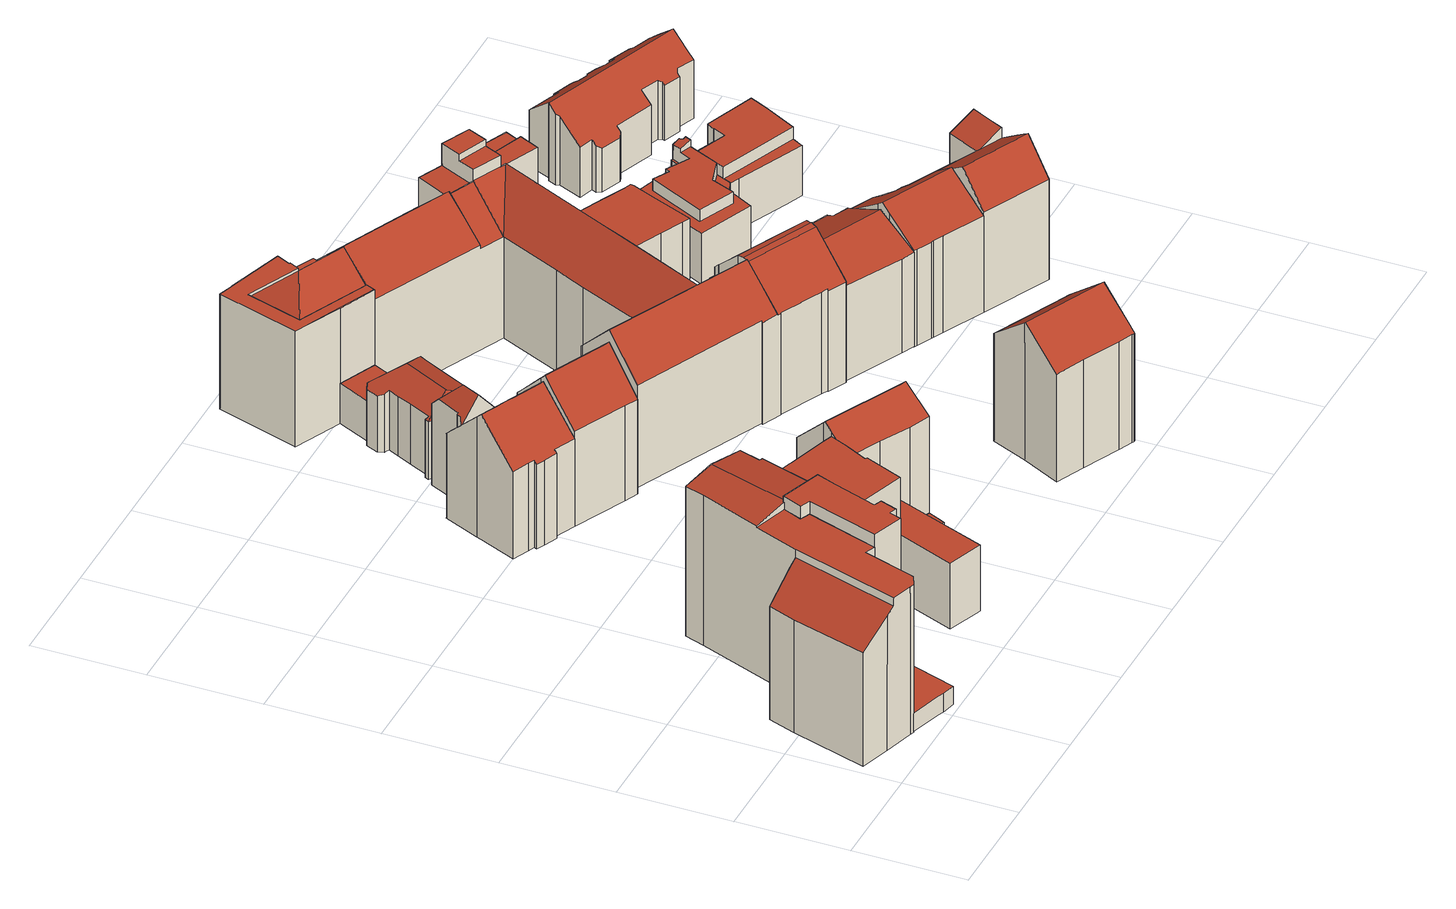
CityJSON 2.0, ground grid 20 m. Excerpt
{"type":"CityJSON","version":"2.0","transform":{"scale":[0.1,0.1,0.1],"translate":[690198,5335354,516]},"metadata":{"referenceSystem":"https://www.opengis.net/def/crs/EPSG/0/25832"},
"CityObjects":{
"building1":{"type":"Building","attributes":{"Gemeindeschluessel":"09162000","HoeheDach":"520.913","HoeheGrund":"517.440","Methode":"1000","NiedrigsteTraufeDesGebaeudes":"520.913","Geometrietyp2DReferenz":"3000","function":"31001_9998","roofType":"1000","measuredHeight":3.47,"storeysAboveGround":1},"geometry":[{"type":"MultiSurface","lod":"2","boundaries":[[[0,1,2,3,4,5]],[[6,7,8,9,10,11,2,1,0]],[[12,11,10,13]],[[14,15,16,5,4,3,12,13,17]],[[13,10,9,17]],[[17,9,8,14]],[[14,8,7,15]],[[16,15,7,6,0,5]],[[3,2,11,12]]],"semantics":{"surfaces":[{"type":"WallSurface"},{"type":"RoofSurface"},{"type":"GroundSurface"}],"values":[0,1,0,2,0,0,0,0,0]}}]},
"building2":{"type":"Building","attributes":{"Gemeindeschluessel":"09162000","HoeheDach":"546.740","HoeheGrund":"517.189","Methode":"2000","NiedrigsteTraufeDesGebaeudes":"538.696","Geometrietyp2DReferenz":"3000","function":"31001_9998","roofType":"1000","measuredHeight":29.55,"storeysAboveGround":6},"geometry":[{"type":"MultiSurface","lod":"2","boundaries":[[[18,19,20,21,22]],[[23,24,25,26]],[[18,22,27,28]],[[29,30,24,23]],[[31,32,33,34]],[[35,36,37,27,22,21,38]],[[39,40,41,33,32,42,43,44,45,46,47,48]],[[49,47,46,50]],[[28,27,37,51]],[[52,49,50,53,25,24,30]],[[54,55,31,34,56,57,58,59,60,29,23,26,61,62,63,19,18,28,51,64,65]],[[47,49,52,60,59,48]],[[55,54,66,67,43,42]],[[67,66,38,21,20,68,69]],[[39,58,57,40]],[[26,25,53,61]],[[62,61,53,50,46,45]],[[56,41,40,57]],[[34,33,41,56]],[[54,65,35,38,66]],[[51,37,36,64]],[[64,36,35,65]],[[63,62,45,44,69,68]],[[43,67,69,44]],[[55,42,32,31]],[[58,39,48,59]],[[63,68,20,19]],[[60,52,30,29]]],"semantics":{"surfaces":[{"type":"WallSurface"},{"type":"RoofSurface"},{"type":"GroundSurface"}],"values":[0,0,0,0,0,1,1,0,0,1,2,0,0,1,0,0,0,0,0,0,0,0,0,0,0,0,0,0]}}]},
"building3":{"type":"Building","attributes":{"Gemeindeschluessel":"09162000","HoeheDach":"547.824","HoeheGrund":"517.410","Methode":"1000","NiedrigsteTraufeDesGebaeudes":"547.824","Geometrietyp2DReferenz":"3000","function":"31001_9998","roofType":"1000","measuredHeight":30.41,"storeysAboveGround":8},"geometry":[{"type":"MultiSurface","lod":"2","boundaries":[[[70,71,72,73]],[[74,75,76,77]],[[13,78,79,70,73,80,81,74,77,82,17]],[[17,83,84,13]],[[78,85,86,79]],[[83,87,76,75,88,89,72,71,86,85,84]],[[81,88,75,74]],[[79,86,71,70]],[[73,72,89,80]],[[13,84,85,78]],[[80,89,88,81]],[[77,76,87,82]],[[82,87,83,17]]],"semantics":{"surfaces":[{"type":"WallSurface"},{"type":"GroundSurface"},{"type":"RoofSurface"}],"values":[0,0,1,0,0,2,0,0,0,0,0,0,0]}}]},
"building4":{"type":"Building","attributes":{"Gemeindeschluessel":"09162000","HoeheDach":"541.180","HoeheGrund":"517.220","Methode":"2000","NiedrigsteTraufeDesGebaeudes":"541.180","Geometrietyp2DReferenz":"3000","function":"31001_9998","roofType":"1000","measuredHeight":23.96,"storeysAboveGround":7},"geometry":[{"type":"MultiSurface","lod":"2","boundaries":[[[90,91,92,93]],[[94,95,96,97]],[[98,99,95,94]],[[100,101,102,103]],[[104,65,64,105,98,94,97,90,93,100,103]],[[65,106,107,64]],[[104,108,106,65]],[[93,92,101,100]],[[103,102,108,104]],[[102,101,92,91,96,95,99,109,107,106,108]],[[97,96,91,90]],[[105,109,99,98]],[[64,107,109,105]]],"semantics":{"surfaces":[{"type":"WallSurface"},{"type":"GroundSurface"},{"type":"RoofSurface"}],"values":[0,0,0,0,1,0,0,0,0,2,0,0,0]}}]},
"building5":{"type":"Building","attributes":{"Gemeindeschluessel":"09162000","HoeheDach":"530.311","HoeheGrund":"517.730","Methode":"1000","NiedrigsteTraufeDesGebaeudes":"530.311","Geometrietyp2DReferenz":"3000","function":"31001_9998","roofType":"1000","measuredHeight":12.58,"storeysAboveGround":4},"geometry":[{"type":"MultiSurface","lod":"2","boundaries":[[[110,111,112,113,114,115]],[[116,117,118,119]],[[120,121,122,123,116,119,124,125,114,113,112]],[[122,121,126,127,128,123]],[[127,126,129,111,110,115,130,131,118,117,128]],[[123,128,117,116]],[[131,130,115,114,125,124]],[[121,120,112,111,129,126]],[[119,118,131,124]]],"semantics":{"surfaces":[{"type":"WallSurface"},{"type":"GroundSurface"},{"type":"RoofSurface"}],"values":[0,0,1,0,2,0,0,0,0]}}]},
"building6":{"type":"Building","attributes":{"Gemeindeschluessel":"09162000","HoeheDach":"520.801","HoeheGrund":"517.540","Methode":"1000","NiedrigsteTraufeDesGebaeudes":"520.801","Geometrietyp2DReferenz":"3000","function":"31001_9998","roofType":"1000","measuredHeight":3.26},"geometry":[{"type":"MultiSurface","lod":"2","boundaries":[[[132,133,134,135]],[[136,137,133,132]],[[133,137,138,139,134]],[[135,140,141,136,132]],[[141,138,137,136]],[[135,134,139,140]],[[140,139,138,141]]],"semantics":{"surfaces":[{"type":"WallSurface"},{"type":"RoofSurface"},{"type":"GroundSurface"}],"values":[0,0,1,2,0,0,0]}}]},
"building7":{"type":"Building","attributes":{"Gemeindeschluessel":"09162000","HoeheDach":"540.010","HoeheGrund":"516.244","Methode":"2000","NiedrigsteTraufeDesGebaeudes":"531.712","Geometrietyp2DReferenz":"3000","function":"31001_1000","roofType":"3100","measuredHeight":23.77,"storeysAboveGround":4},"geometry":[{"type":"MultiSurface","lod":"2","boundaries":[[[142,143,144,145]],[[146,147,148,149,150,151,152]],[[153,154,155,156,157]],[[158,159,160,161]],[[155,162,163,164,156]],[[165,146,152,166,167,168]],[[169,170,171,172]],[[157,156,164,173,174,175,149,148]],[[176,177,178,179]],[[180,175,174,181]],[[182,183,171,170,184,154,153,157,147,146,165,168,185,186,187]],[[188,189,190,191]],[[161,160,177,176]],[[192,193,194,195]],[[164,163,162,190,189,173]],[[196,184,170,169]],[[177,160,159,194,193,144,143,182,187,178]],[[174,173,189,188,197,181]],[[172,171,183,198]],[[186,185,168,167,199,200]],[[143,142,201,198,183,182]],[[196,202,203,191,190,162,155,154,184]],[[150,149,175,180]],[[203,202,196,169,172,198,201,142,145,192,195,158,161,176,179,204,200,199,167,166,152,151,150,180,181,197,188,191]],[[195,194,159,158]],[[148,147,157]],[[145,144,193,192]],[[178,187,186,200,204,179]]],"semantics":{"surfaces":[{"type":"WallSurface"},{"type":"RoofSurface"},{"type":"GroundSurface"}],"values":[0,0,0,0,1,0,0,1,0,0,1,0,0,0,1,0,1,0,0,0,0,0,0,2,0,0,0,0]}}]},
"building8":{"type":"Building","attributes":{"Gemeindeschluessel":"09162000","HoeheDach":"543.160","HoeheGrund":"517.350","Methode":"2000","NiedrigsteTraufeDesGebaeudes":"536.707","Geometrietyp2DReferenz":"3000","function":"31001_9998","roofType":"3100","measuredHeight":25.81,"storeysAboveGround":6},"geometry":[{"type":"MultiSurface","lod":"2","boundaries":[[[205,206,207,208,209,210]],[[211,212,213,214]],[[215,216,212,211]],[[217,218,206,205,210,219,220,221,222,223,215,211,214]],[[224,225,226,223,222,221]],[[227,209,208,207,228,225,224,229]],[[219,227,229,220]],[[220,229,224,221]],[[210,209,227,219]],[[228,230,213,212,216,226,225]],[[223,226,216,215]],[[207,206,218,217,214,213,230,228]]],"semantics":{"surfaces":[{"type":"WallSurface"},{"type":"GroundSurface"},{"type":"RoofSurface"}],"values":[0,0,0,1,0,2,0,0,0,2,0,0]}}]},
"building9":{"type":"Building","attributes":{"Gemeindeschluessel":"09162000","HoeheDach":"541.440","HoeheGrund":"516.244","Methode":"2000","NiedrigsteTraufeDesGebaeudes":"534.291","Geometrietyp2DReferenz":"3000","function":"31001_9998","roofType":"3100","measuredHeight":25.2,"storeysAboveGround":5},"geometry":[{"type":"MultiSurface","lod":"2","boundaries":[[[231,232,233,142]],[[234,235,236,237,238,239]],[[237,236,235,231,142,240,241,198,172,242,243,244,245]],[[246,247,243,242,172,248]],[[245,249,238,237]],[[232,234,239,250,251,252,233]],[[198,253,248,172]],[[233,252,251,253,198,241,240,142]],[[244,254,249,245]],[[250,239,238,249,254,247,246,248,253,251]],[[235,234,232,231]],[[243,247,254,244]]],"semantics":{"surfaces":[{"type":"WallSurface"},{"type":"GroundSurface"},{"type":"RoofSurface"}],"values":[0,0,1,0,0,2,0,0,0,2,0,0]}}]},
"building10":{"type":"Building","attributes":{"Gemeindeschluessel":"09162000","HoeheDach":"530.580","HoeheGrund":"517.440","Methode":"2000","NiedrigsteTraufeDesGebaeudes":"528.071","Geometrietyp2DReferenz":"3000","function":"31001_1000","roofType":"3200","measuredHeight":13.14,"storeysAboveGround":3},"geometry":[{"type":"MultiSurface","lod":"2","boundaries":[[[255,256,257,258]],[[259,258,257,260,261,262]],[[263,264,256,255]],[[265,266,267,268,269,270,271,261,260,257,256,264,272,273,274]],[[275,271,270,276]],[[277,278,279,280]],[[281,282,283,284]],[[285,286,287,288,289,290,291,292,277,280,293,294,295,263,255,258,259,262,275,276,296,297,298,281,284]],[[279,274,273,294,293,280]],[[299,300,301,302,303,266,265]],[[290,304,305,291]],[[295,272,264,263]],[[286,285,284,283,303,302]],[[292,291,305,306,278,277]],[[287,301,300,288]],[[276,270,269,296]],[[262,261,271,275]],[[266,303,283,282,267]],[[294,273,272,295]],[[278,306,305,304,299,265,274,279]],[[304,290,289,288,300,299]],[[286,302,301,287]],[[268,267,282,281,298,297,296,269]]],"semantics":{"surfaces":[{"type":"WallSurface"},{"type":"RoofSurface"},{"type":"GroundSurface"}],"values":[0,0,0,1,0,0,0,2,0,1,0,0,0,0,0,0,0,1,0,1,0,0,0]}}]},
"building11":{"type":"Building","attributes":{"Gemeindeschluessel":"09162000","HoeheDach":"525.050","HoeheGrund":"517.390","Methode":"2000","NiedrigsteTraufeDesGebaeudes":"525.050","Geometrietyp2DReferenz":"3000","function":"31001_9998","roofType":"1000","measuredHeight":7.66,"storeysAboveGround":2},"geometry":[{"type":"MultiSurface","lod":"2","boundaries":[[[307,308,309,310]],[[310,309,311,296]],[[281,307,310,296]],[[308,312,311,309]],[[281,296,311,312]],[[281,312,308,307]]],"semantics":{"surfaces":[{"type":"RoofSurface"},{"type":"WallSurface"},{"type":"GroundSurface"}],"values":[0,1,1,1,2,1]}}]},
"building12":{"type":"Building","attributes":{"Gemeindeschluessel":"09162000","HoeheDach":"543.938","HoeheGrund":"517.380","Methode":"2000","NiedrigsteTraufeDesGebaeudes":"538.070","Geometrietyp2DReferenz":"3000","function":"31001_9998","roofType":"3200","measuredHeight":26.56,"storeysAboveGround":6},"geometry":[{"type":"MultiSurface","lod":"2","boundaries":[[[313,314,315,316]],[[317,311,318,319,320,321]],[[322,323,324,325]],[[326,327,323,322,328,329,330,331]],[[332,333,334,335]],[[336,337,338,339,312,340,341,342,343]],[[318,339,338,344,319]],[[316,315,345,346]],[[335,313,347,332]],[[348,316,346]],[[319,344,338,337,345,315,314,349,324,323,327,326,331,350,320]],[[346,345,337,336]],[[342,351,352,333,332,347,343]],[[336,343,348,346]],[[312,339,318,311]],[[348,343,347,313,316]],[[320,350,331,330,353,321]],[[351,342,341,340,312,311,317,321,353,330,329,328,322,325,354,352]],[[334,349,314,313,335]],[[349,334,333,352,354,325,324]]],"semantics":{"surfaces":[{"type":"WallSurface"},{"type":"RoofSurface"},{"type":"GroundSurface"}],"values":[0,0,0,0,1,0,1,0,0,1,1,0,0,1,0,1,0,2,0,0]}}]},
"building13":{"type":"Building","attributes":{"Gemeindeschluessel":"09162000","HoeheDach":"543.798","HoeheGrund":"517.343","Methode":"1000","NiedrigsteTraufeDesGebaeudes":"537.830","Geometrietyp2DReferenz":"3000","function":"31001_9998","roofType":"3100","measuredHeight":26.45,"storeysAboveGround":4},"geometry":[{"type":"MultiSurface","lod":"2","boundaries":[[[355,356,357,358]],[[359,360,361,357,356,362,363]],[[358,357,361,364]],[[365,360,359,366,367]],[[368,369,370,371,366,359,363,372]],[[373,362,356,355]],[[374,371,370,375]],[[376,372,363,362,373]],[[367,366,371,374]],[[376,373,355,358,364,365,367,374,375,377,378]],[[378,368,372,376]],[[364,361,360,365]],[[375,370,369,377]],[[377,369,368,378]]],"semantics":{"surfaces":[{"type":"WallSurface"},{"type":"RoofSurface"},{"type":"GroundSurface"}],"values":[0,1,0,0,1,0,0,0,0,2,0,0,0,0]}}]},
"building14":{"type":"Building","attributes":{"Gemeindeschluessel":"09162000","HoeheDach":"547.116","HoeheGrund":"517.360","Methode":"2000","NiedrigsteTraufeDesGebaeudes":"535.510","Geometrietyp2DReferenz":"3000","function":"31001_9998","roofType":"3100","measuredHeight":29.76,"storeysAboveGround":5},"geometry":[{"type":"MultiSurface","lod":"2","boundaries":[[[379,380,381,382,383,384]],[[342,385,386,352]],[[342,312,387,388,385]],[[379,384,389,390]],[[391,392,393,394]],[[352,386,395,396]],[[397,398,399,400]],[[401,402,403,404,405,406]],[[407,408,409]],[[410,411,412,413,414,415,416,408]],[[417,418,419]],[[420,421,422,423]],[[424,393,392,425,406,405]],[[426,427,428,429,430,431,432,433]],[[434,431,430,435,436]],[[383,382,437,407,409,416]],[[438,439,440,441]],[[442,413,412,443]],[[434,436,444,445]],[[433,446,447,426]],[[448,449,450,451,415,414]],[[452,425,392,391]],[[396,395,419,418,453,454,455,456,428,427]],[[445,423,422,457,458,410]],[[459,460,461,462,463]],[[409,408,416]],[[450,464,465,466,467,389,384,383,416,451]],[[382,381,468,469,437]],[[444,436,435,470,456,455,471,472,473]],[[459,474,446,433,432,434,445,410,460]],[[475,474,459,463]],[[476,388,387,477]],[[478,464,450,449]],[[479,480,441,440]],[[453,418,417,397,400]],[[453,400,399,423,481,482,483,484,454]],[[458,457,485,480,479]],[[380,394,393,424,486,468,381]],[[487,465,464,478]],[[401,406,425,452]],[[472,471,484,483]],[[485,457,422,421]],[[473,472,483,482]],[[405,404,486,424]],[[407,437,469,488]],[[479,440,439,411,410,458]],[[447,446,474,475]],[[448,414,413,442]],[[407,488,489,461,460,410,408]],[[444,473,482,481]],[[445,444,481,423]],[[426,447,475,463,462,402,401,452,391,394,380,379,390,490,491,487,478,449,448,442,443,438,441,480,485,421,420,312,342,352,396,427]],[[468,486,404,403,492,469]],[[390,389,467,490]],[[471,455,454,484]],[[470,435,430,429]],[[489,492,403,402,462,461]],[[397,417,476,477,493,398]],[[490,467,466,491]],[[423,399,398,493]],[[312,420,423,493,477,387]],[[429,428,456,470]],[[416,415,451]],[[438,443,412,411,439]],[[488,469,492,489]],[[476,417,419,395,386,385,388]],[[491,466,465,487]],[[432,431,434]]],"semantics":{"surfaces":[{"type":"WallSurface"},{"type":"RoofSurface"},{"type":"GroundSurface"}],"values":[0,0,0,0,0,0,0,0,0,1,0,0,1,0,1,1,0,0,0,0,0,0,0,1,0,0,1,1,0,1,0,1,0,0,1,0,0,0,0,0,0,0,1,0,0,1,0,0,1,0,1,2,1,0,1,0,0,0,0,1,0,1,0,0,0,1,0,0]}}]},
"building15":{"type":"Building","attributes":{"Gemeindeschluessel":"09162000","HoeheDach":"539.470","HoeheGrund":"517.630","Methode":"2000","NiedrigsteTraufeDesGebaeudes":"534.851","Geometrietyp2DReferenz":"3000","function":"31001_9998","roofType":"3100","measuredHeight":21.84,"storeysAboveGround":5},"geometry":[{"type":"MultiSurface","lod":"2","boundaries":[[[494,495,496,497]],[[498,499,500,501]],[[501,500,502,503]],[[504,505,506,507,508,494,497,509,510,511,512,513,514,498,501,503,515]],[[513,516,517,514]],[[518,519,520,512,511,510]],[[495,521,522,523,524,496]],[[505,504,515,525,526,527]],[[514,517,499,498]],[[508,507,522,521]],[[496,524,518,510,509,497]],[[508,521,495,494]],[[507,506,505,527,523,522]],[[512,520,516,513]],[[525,515,503,502]],[[523,527,526,525,502,500,499,517,516,520,519,518,524]]],"semantics":{"surfaces":[{"type":"WallSurface"},{"type":"GroundSurface"},{"type":"RoofSurface"}],"values":[0,0,0,1,0,0,2,0,0,0,0,0,0,0,0,2]}}]},
"building16":{"type":"Building","attributes":{"Gemeindeschluessel":"09162000","HoeheDach":"522.602","HoeheGrund":"517.680","Methode":"2000","NiedrigsteTraufeDesGebaeudes":"521.645","Geometrietyp2DReferenz":"3000","function":"31001_2000","roofType":"1000","measuredHeight":4.92},"geometry":[{"type":"MultiSurface","lod":"2","boundaries":[[[528,529,530,531]],[[531,532,533,534,535,536,537,528]],[[529,538,539,540,541,542,543,530]],[[535,540,539,536]],[[531,530,543,532]],[[537,538,529,528]],[[533,542,541,534]],[[532,543,542,533]],[[534,541,540,535]],[[536,539,538,537]]],"semantics":{"surfaces":[{"type":"WallSurface"},{"type":"GroundSurface"},{"type":"RoofSurface"}],"values":[0,1,2,0,0,0,0,0,0,0]}}]},
"building17":{"type":"Building","attributes":{"Gemeindeschluessel":"09162000","HoeheDach":"541.180","HoeheGrund":"517.520","Methode":"1000","NiedrigsteTraufeDesGebaeudes":"535.220","Geometrietyp2DReferenz":"3000","function":"31001_9998","roofType":"3100","measuredHeight":23.66,"storeysAboveGround":6},"geometry":[{"type":"MultiSurface","lod":"2","boundaries":[[[544,545,546,547,548,549,550,551,552]],[[553,554,555,556]],[[557,548,547,558]],[[559,560,554,553]],[[561,562,563,564]],[[565,545,544,566]],[[566,544,552,567]],[[567,552,551,568]],[[569,570,571,572]],[[572,571,573,574]],[[568,559,553,556,561,564,575,569,572,574,576,557,558,577,565,566,567]],[[564,563,578,575]],[[574,573,579,576]],[[568,551,550,560,559]],[[577,546,545,565]],[[549,579,573,571,570,578,563,562,555,554,560,550]],[[576,579,549,548,557]],[[558,547,546,577]],[[556,555,562,561]],[[575,578,570,569]]],"semantics":{"surfaces":[{"type":"RoofSurface"},{"type":"WallSurface"},{"type":"GroundSurface"}],"values":[0,1,1,1,1,1,1,1,1,1,2,1,1,1,1,0,1,1,1,1]}}]},
"building18":{"type":"Building","attributes":{"Gemeindeschluessel":"09162000","HoeheDach":"528.694","HoeheGrund":"517.080","Methode":"1000","NiedrigsteTraufeDesGebaeudes":"528.694","Geometrietyp2DReferenz":"3000","function":"31001_9998","roofType":"1000","measuredHeight":11.61,"storeysAboveGround":3},"geometry":[{"type":"MultiSurface","lod":"2","boundaries":[[[580,581,582,583]],[[584,585,586,587]],[[585,588,589,590,591,592,593,582,581,594,586]],[[595,588,585,584]],[[587,586,594,596]],[[597,593,592,598]],[[599,600,590,589,588,595]],[[596,594,581,580]],[[600,601,598,592,591,590]],[[583,582,593,597]],[[598,601,600,599,595,584,587,596,580,583,597]]],"semantics":{"surfaces":[{"type":"WallSurface"},{"type":"RoofSurface"},{"type":"GroundSurface"}],"values":[0,0,1,0,0,0,0,0,0,0,2]}}]},
"building19":{"type":"Building","attributes":{"Gemeindeschluessel":"09162000","HoeheDach":"542.720","HoeheGrund":"517.520","Methode":"2000","NiedrigsteTraufeDesGebaeudes":"536.592","Geometrietyp2DReferenz":"3000","function":"31001_9998","roofType":"3100","measuredHeight":25.2,"storeysAboveGround":7},"geometry":[{"type":"MultiSurface","lod":"2","boundaries":[[[602,603,604]],[[605,606,607,608,609,610]],[[611,612,604]],[[613,614,579,576,615,557]],[[606,605,613,557]],[[610,609,616,617,602,604,612,579,614]],[[618,619,620,621]],[[622,623,624,625,608,607,606,557,615,576,626,618,621]],[[604,603,627,620,619,611]],[[605,610,614,613]],[[625,616,609,608]],[[576,579,612,626]],[[624,623,622,621,620,627,603,602,617]],[[612,611,619,618,626]],[[624,617,616,625]]],"semantics":{"surfaces":[{"type":"WallSurface"},{"type":"RoofSurface"},{"type":"GroundSurface"}],"values":[0,0,0,0,0,1,0,2,1,1,0,0,0,0,0]}}]},
"building20":{"type":"Building","attributes":{"Gemeindeschluessel":"09162000","HoeheDach":"530.849","HoeheGrund":"517.560","Methode":"2000","NiedrigsteTraufeDesGebaeudes":"527.260","Geometrietyp2DReferenz":"3000","function":"31001_9998","roofType":"1000","measuredHeight":13.29,"storeysAboveGround":4},"geometry":[{"type":"MultiSurface","lod":"2","boundaries":[[[628,629,630,631]],[[632,633,634,635]],[[636,637,638,639,640,641]],[[642,643,644,645]],[[646,647,648,649]],[[650,651,652,653]],[[654,655,633,632]],[[645,644,656,657]],[[657,656,655,654]],[[635,634,651,650]],[[658,659,660,661]],[[662,663,664,665]],[[666,667,668,647,646,643,642,669]],[[660,670,669,642,645,657,654,632,635,650,653,639,638,664,663,631,630,661]],[[636,641,671,672]],[[665,664,638,637]],[[672,671,668,667]],[[666,673,659,658,629,628,662,665,637,636,672,667]],[[658,661,630,629]],[[662,628,631,663]],[[647,668,671,641,640,648]],[[666,669,670,673]],[[656,644,643,646,649,652,651,634,633,655]],[[639,653,652,649,648,640]],[[659,673,670,660]]],"semantics":{"surfaces":[{"type":"WallSurface"},{"type":"RoofSurface"},{"type":"GroundSurface"}],"values":[0,0,0,0,0,0,0,0,0,0,0,0,0,1,0,0,0,2,0,0,1,0,1,0,0]}}]},
"building21":{"type":"Building","attributes":{"Gemeindeschluessel":"09162000","HoeheDach":"519.597","HoeheGrund":"517.460","Methode":"1000","NiedrigsteTraufeDesGebaeudes":"519.597","Geometrietyp2DReferenz":"3000","function":"31001_2000","roofType":"1000","measuredHeight":2.14},"geometry":[{"type":"MultiSurface","lod":"2","boundaries":[[[621,674,675,618]],[[676,677,678,679]],[[675,680,681,682,683,618]],[[679,678,684,685]],[[685,684,686,687]],[[682,681,677,676]],[[688,621,618,683,682,676,679,685,687,689]],[[677,681,680,675,674,690,691,686,684,678]],[[621,688,689,691,690,674]],[[687,686,691,689]]],"semantics":{"surfaces":[{"type":"WallSurface"},{"type":"GroundSurface"},{"type":"RoofSurface"}],"values":[0,0,0,0,0,0,1,2,0,0]}}]},
"building22":{"type":"Building","attributes":{"Gemeindeschluessel":"09162000","HoeheDach":"529.430","HoeheGrund":"517.510","Methode":"2000","NiedrigsteTraufeDesGebaeudes":"526.871","Geometrietyp2DReferenz":"3000","function":"31001_9998","roofType":"1000","measuredHeight":11.92,"storeysAboveGround":4},"geometry":[{"type":"MultiSurface","lod":"2","boundaries":[[[692,693,694,695,696]],[[697,698,699,700,701,702]],[[703,704,705,706,707,708,697,702,709]],[[710,711,693,692]],[[712,709,702,701,700,713,714,693,711,715,716]],[[717,713,700,699]],[[718,715,711,710]],[[719,720,721,722]],[[721,723,716,715,718,724,725,726,727,722]],[[720,728,705,704,703,729,723,721]],[[730,706,705,728,720,719]],[[693,714,713,717,731,694]],[[710,692,696,724,718]],[[725,724,696,695]],[[698,697,708,707,706,730,719,722,727,726,725,695,694,731,717,699]],[[729,703,709,712,716,723]]],"semantics":{"surfaces":[{"type":"WallSurface"},{"type":"RoofSurface"},{"type":"GroundSurface"}],"values":[0,0,0,0,1,0,0,0,0,1,0,0,1,0,2,0]}}]},
"building23":{"type":"Building","attributes":{"Gemeindeschluessel":"09162000","HoeheDach":"532.169","HoeheGrund":"517.340","Methode":"1000","NiedrigsteTraufeDesGebaeudes":"525.601","Geometrietyp2DReferenz":"3000","function":"31001_9998","roofType":"3100","measuredHeight":14.83,"storeysAboveGround":3},"geometry":[{"type":"MultiSurface","lod":"2","boundaries":[[[732,733,734,735]],[[735,734,736,737]],[[737,736,738,739]],[[740,741,742,743]],[[744,745,738,736,734,733,746,747,748,749,750,751,752,753,754,755,756,757,758,759,760,761,762,763]],[[764,753,752,765]],[[757,766,767,768,769,758]],[[770,744,763,771]],[[768,767,766,772,773,774,764,765,775,776,777,778,779,780,732,735,737,739,781,770,771,782,783,784,785,786,787,740,743,788,789,790,791,792,793,794,795,796,797,798,799,800,801,802]],[[801,803,804,802]],[[786,805,806,787]],[[738,745,744,770,781,739]],[[779,747,746,780]],[[791,807,808,792]],[[776,750,749,777]],[[761,760,809,785,784,783]],[[795,810,811,796]],[[790,812,807,791]],[[788,813,814,789]],[[797,815,816,798]],[[771,763,762,782]],[[743,742,813,788]],[[733,732,780,746]],[[778,748,747,779]],[[765,752,751,775]],[[774,754,753,764]],[[759,758,769,804,803,817,818,816,815,811,810,819,820,808,807,812,814,813,742,741,806,805,809,760]],[[799,818,817,800]],[[766,757,756,772]],[[794,819,810,795]],[[782,762,761,783]],[[789,814,812,790]],[[796,811,815,797]],[[793,820,819,794]],[[798,816,818,799]],[[775,751,750,776]],[[777,749,748,778]],[[800,817,803,801]],[[773,772,756,755,754,774]],[[787,806,741,740]],[[785,809,805,786]],[[802,804,769,768]],[[792,808,820,793]]],"semantics":{"surfaces":[{"type":"WallSurface"},{"type":"RoofSurface"},{"type":"GroundSurface"}],"values":[0,0,0,0,1,0,0,0,2,0,0,0,0,0,0,0,0,0,0,0,0,0,0,0,0,0,1,0,0,0,0,0,0,0,0,0,0,0,0,0,0,0,0]}}]}
},
"vertices":[
[121,32,49],[125,34,49],[142,42,49],[142,42,14],[125,34,14],[121,32,14],[178,15,49],[189,11,49],[213,5,49],[247,109,49],[191,129,49],[173,136,49],[173,136,14],[191,129,14],[213,5,14],[189,11,14],[178,15,14],[247,109,14],
[345,425,12],[220,464,12],[220,464,298],[280,446,307],[345,425,297],[47,205,12],[47,205,227],[64,253,228],[64,253,12],[333,387,297],[333,387,12],[6,68,12],[6,68,228],[233,258,12],[233,258,294],[191,129,294],[191,129,12],[305,276,296],[339,385,296],[335,386,297],[235,301,307],[121,32,294],[142,42,294],[172,136,294],[215,266,294],[229,300,294],[167,320,294],[137,240,294],[136,240,294],[76,47,294],[114,35,294],[76,47,279],[136,240,279],[335,386,12],[60,51,268],[122,243,269],[231,302,12],[215,266,12],[172,136,12],[142,42,12],[121,32,12],[114,35,12],[60,51,12],[122,243,12],[137,240,12],[208,428,12],[339,385,12],[305,276,12],[231,302,307],[229,300,307],[208,428,298],[167,320,297],
[230,302,14],[230,302,318],[305,276,318],[305,276,14],[279,156,14],[279,156,318],[268,126,318],[268,126,14],[233,258,14],[215,266,14],[292,240,14],[265,162,14],[255,131,14],[247,109,318],[191,129,318],[233,258,318],[215,266,318],[255,131,318],[265,162,318],[292,240,318],
[479,299,12],[479,299,252],[461,263,252],[461,263,12],[478,341,12],[478,341,252],[495,335,252],[495,335,12],[402,365,12],[402,365,252],[464,260,12],[464,260,252],[436,192,252],[436,192,12],[292,240,12],[343,383,12],[305,276,252],[339,385,252],[292,240,252],[343,383,252],
[483,297,143],[538,271,143],[538,271,17],[483,297,17],[479,299,17],[479,299,143],[436,192,17],[436,192,143],[464,260,143],[464,260,17],[499,170,17],[459,66,17],[456,67,17],[395,89,17],[461,263,17],[478,299,17],[459,66,143],[456,67,143],[395,89,143],[499,170,143],[478,299,143],[461,263,143],
[617,196,15],[617,196,48],[578,213,48],[578,213,15],[620,202,15],[620,202,48],[631,227,48],[593,243,48],[593,243,15],[631,227,15],
[437,747,2],[437,747,169],[398,764,169],[398,764,2],[407,926,164],[407,927,164],[407,927,161],[419,933,171],[419,933,2],[407,927,2],[407,926,2],[441,912,164],[471,899,164],[471,899,166],[441,912,204],[410,926,164],[357,777,2],[357,777,164],[359,782,169],[359,782,2],[504,967,165],[481,956,184],[456,945,205],[388,936,164],[388,936,2],[379,940,2],[379,940,163],[471,881,2],[471,881,180],[494,870,180],[494,870,2],[445,982,175],[424,940,173],[423,941,171],[347,787,2],[347,787,169],[317,800,169],[317,800,2],[423,941,2],[424,940,2],[468,814,240],[470,819,234],[468,894,169],[378,940,164],[350,876,231],[347,867,240],[452,997,2],[452,997,157],[507,973,157],[507,973,2],[396,760,2],[396,760,164],[372,770,164],[372,770,2],[468,894,2],[445,982,2],[470,819,2],[378,940,2],[350,876,2],[468,814,2],[471,899,2],[504,967,2],[347,867,2],
[629,227,14],[631,227,14],[631,227,233],[629,227,233],[593,243,232],[593,243,14],[645,353,14],[645,353,207],[679,337,207],[679,337,14],[530,409,14],[530,409,207],[658,289,14],[652,276,14],[538,271,14],[479,299,14],[495,335,14],[502,348,14],[504,352,14],[495,335,261],[502,348,272],[504,352,268],[538,271,232],[652,276,272],[479,299,232],[658,289,257],
[532,703,2],[532,703,183],[437,747,183],[557,692,183],[557,692,2],[589,754,2],[619,813,2],[619,813,186],[589,754,254],[460,797,2],[466,810,2],[497,869,2],[572,835,2],[573,838,2],[621,816,2],[497,869,186],[572,835,187],[494,870,186],[621,816,183],[467,810,254],[466,810,254],[460,797,239],[470,819,244],[573,838,183],
[488,1071,14],[488,1071,127],[497,1089,127],[497,1089,14],[490,1092,14],[490,1092,125],[488,1093,124],[488,1093,14],[475,1044,14],[475,1044,128],[509,997,146],[551,1082,146],[509,1128,125],[508,1129,125],[506,1130,124],[494,1126,121],[484,1104,121],[456,1004,128],[450,1007,125],[447,1001,125],[484,1104,14],[494,1126,14],[452,997,14],[452,997,124],[447,1000,124],[447,1000,14],[572,1098,14],[572,1098,125],[600,1084,125],[600,1084,14],[598,1079,14],[593,1070,14],[573,1030,14],[560,1002,14],[541,962,14],[538,958,14],[507,973,14],[478,986,14],[447,1001,14],[450,1007,14],[456,1004,14],[506,1130,14],[508,1129,14],[509,1128,14],[541,962,130],[560,1002,130],[573,1030,130],[593,1070,130],[598,1079,130],[538,958,126],[507,973,126],[478,986,125],
[572,1098,90],[600,1158,90],[532,1188,90],[506,1130,90],[532,1188,14],[600,1158,14],
[606,1291,229],[606,1291,234],[509,1334,234],[509,1334,229],[472,1215,14],[532,1188,234],[472,1215,234],[446,1227,234],[446,1227,14],[624,1334,14],[624,1334,234],[612,1309,234],[612,1309,14],[519,1367,234],[520,1367,234],[520,1367,14],[519,1367,14],[493,1376,14],[493,1376,234],[650,1271,221],[657,1288,221],[614,1308,221],[606,1291,221],[607,1175,229],[607,1175,234],[600,1159,234],[600,1158,234],[600,1159,14],[607,1175,14],[629,1223,14],[629,1223,279],[472,1216,234],[478,1233,234],[478,1233,229],[650,1271,229],[541,1262,279],[614,1308,234],[447,1228,234],[650,1271,14],[657,1288,14],[447,1228,14],[614,1308,14],
[896,232,13],[896,232,219],[1014,178,218],[1014,178,13],[1015,96,278],[1045,162,219],[1040,165,219],[868,167,275],[866,165,278],[1040,165,13],[1045,162,13],[984,30,219],[984,30,13],[885,75,219],[953,43,219],[979,32,219],[981,31,219],[834,98,218],[868,167,13],[981,31,13],[979,32,13],[834,98,13],[953,43,13],[885,75,13],
[950,508,14],[984,583,14],[984,583,276],[983,580,277],[978,570,275],[950,508,208],[629,1223,280],[657,1288,214],[600,1158,215],[628,1223,280],[949,507,206],[949,507,14],[1007,657,14],[1007,657,195],[1016,653,195],[1016,653,14],[839,1207,214],[839,1207,14],[831,1130,269],[831,1130,277],[876,1110,277],[876,1110,269],[889,713,14],[879,693,14],[879,693,232],[883,702,223],[883,702,195],[889,713,195],[851,634,276],[850,632,278],[850,632,276],[755,676,278],[589,754,278],[557,692,209],[794,583,210],[793,581,208],[821,568,209],[849,630,275],[836,1143,269],[861,1197,269],[861,1197,214],[847,1046,14],[797,935,14],[797,935,207],[847,1046,207],[1011,642,195],[973,674,195],[994,1041,14],[1030,1121,14],[1030,1121,268],[1016,1090,268],[1016,1090,277],[1000,1054,277],[1000,1054,207],[994,1041,207],[939,1081,277],[943,1118,277],[928,1086,277],[854,640,277],[619,813,14],[619,813,212],[621,816,209],[621,816,14],[794,583,14],[557,692,14],[928,1086,278],[938,1082,278],[941,922,207],[941,922,14],[793,581,14],[827,565,14],[827,565,207],[821,568,207],[973,674,14],[906,1177,269],[906,1177,311],[958,1153,311],[958,1153,268],[771,877,207],[723,770,207],[896,821,207],[846,713,207],[845,709,211],[845,709,14],[896,821,14],[828,566,208],[905,530,208],[917,524,208],[916,523,206],[988,591,275],[858,651,275],[943,1118,268],[943,1118,311],[943,1118,299],[928,1086,299],[922,879,207],[922,879,14],[831,1132,280],[802,1066,214],[828,566,14],[722,767,211],[722,767,14],[876,1110,278],[876,1110,299],[889,1140,299],[889,1140,311],[771,877,14],[1011,642,223],[905,530,14],[858,651,258],[878,693,211],[916,523,14],[917,524,14],[878,693,232],[802,1066,207],
[1054,458,16],[1054,458,195],[950,508,197],[950,508,16],[1075,638,16],[1075,638,189],[1126,616,189],[1126,616,16],[1120,603,195],[1120,603,16],[1142,579,16],[1115,525,16],[1113,519,16],[1103,499,16],[1079,447,16],[982,578,16],[984,583,16],[1014,650,16],[1016,653,16],[1060,633,16],[1064,642,16],[1147,590,16],[1060,633,194],[1064,642,189],[984,583,232],[1014,650,195],[1016,653,194],[1079,447,195],[1103,499,224],[1113,519,235],[982,578,235],[1147,590,196],[1142,579,202],[1115,525,232],
[1060,633,17],[1060,633,59],[1016,653,66],[1016,653,17],[1038,704,17],[1073,689,17],[1063,667,17],[1085,657,17],[1075,638,17],[1064,642,17],[1064,642,58],[1075,638,57],[1085,657,56],[1063,667,60],[1073,689,60],[1038,704,66],
[1084,444,199],[1110,432,199],[1114,430,199],[1133,421,199],[1208,385,199],[1240,453,252],[1110,514,252],[1103,499,240],[1079,447,199],[1147,590,15],[1147,590,192],[1152,588,192],[1152,588,15],[1208,385,15],[1133,421,15],[1115,525,15],[1115,525,243],[1194,567,15],[1194,567,193],[1184,547,209],[1184,547,15],[1110,432,15],[1084,444,15],[1079,447,15],[1103,499,15],[1202,521,15],[1202,521,220],[1205,510,226],[1205,510,15],[1250,489,226],[1250,489,15],[1190,526,15],[1255,486,15],[1114,430,15],[1190,526,220],[1255,486,226],
[1111,988,11],[1111,988,127],[1151,970,127],[1151,970,11],[1058,870,11],[1058,870,127],[941,922,127],[941,922,11],[1098,851,127],[1110,846,127],[1113,844,127],[1144,921,127],[1160,960,127],[1161,966,127],[994,1041,127],[1098,851,11],[994,1041,11],[1161,966,11],[1160,960,11],[1110,846,11],[1113,844,11],[1144,921,11],
[1380,429,225],[1380,429,245],[1340,447,225],[1331,327,206],[1331,327,15],[1353,372,15],[1357,381,15],[1357,381,261],[1353,372,267],[1334,450,222],[1334,450,225],[1208,385,206],[1229,430,267],[1229,430,15],[1364,395,250],[1369,407,242],[1363,510,15],[1363,510,223],[1408,489,245],[1408,489,15],[1394,460,15],[1380,429,15],[1369,407,15],[1364,395,15],[1334,450,15],[1394,460,245],
[1160,960,16],[1113,844,16],[1113,844,113],[1160,960,113],[1178,936,113],[1178,936,135],[1207,920,135],[1207,920,113],[1282,936,16],[1266,942,16],[1266,942,113],[1269,941,113],[1269,941,141],[1282,936,145],[1258,861,113],[1258,861,135],[1213,849,135],[1213,849,113],[1282,916,135],[1282,916,148],[1262,924,141],[1262,924,135],[1211,928,113],[1211,928,135],[1252,905,135],[1252,905,113],[1130,835,113],[1130,835,135],[1196,806,135],[1196,806,113],[1101,819,16],[1200,778,16],[1200,778,113],[1101,819,113],[1166,958,16],[1166,958,113],[1258,927,113],[1258,927,16],[1246,833,16],[1287,927,16],[1287,927,148],[1246,833,113],[1225,825,113],[1282,929,146],[1282,929,16],[1225,825,16],
[1408,489,36],[1363,510,36],[1349,553,15],[1349,553,36],[1298,577,36],[1298,577,15],[1371,529,36],[1372,529,36],[1372,529,15],[1371,529,15],[1320,623,36],[1320,623,15],[1415,584,36],[1415,584,15],[1418,510,15],[1446,571,15],[1418,510,36],[1446,571,36],
[1343,903,109],[1343,903,134],[1343,903,15],[1304,920,15],[1304,920,109],[1425,845,15],[1436,869,15],[1442,882,15],[1442,882,134],[1436,869,134],[1425,845,134],[1396,791,111],[1386,772,111],[1386,771,111],[1386,771,15],[1386,772,15],[1396,791,15],[1396,791,134],[1332,880,117],[1332,880,134],[1307,826,134],[1350,917,134],[1344,906,134],[1276,902,134],[1253,848,134],[1350,917,15],[1276,902,117],[1262,826,15],[1262,826,111],[1246,833,111],[1246,833,15],[1253,848,111],[1287,927,109],[1287,927,15],[1276,902,15],[1253,848,15],[1354,785,111],[1307,826,111],[1354,785,15],[1344,906,15],
[1320,1052,13],[1320,1052,101],[1311,1049,96],[1311,1049,13],[1274,1063,96],[1274,1063,13],[1269,1071,101],[1269,1071,13],[1355,1173,13],[1355,1173,120],[1359,1182,111],[1359,1182,13],[1272,1080,108],[1272,1079,108],[1323,1060,108],[1396,1033,108],[1404,1053,126],[1439,1040,126],[1442,1034,122],[1440,1029,118],[1472,1017,117],[1474,1022,122],[1480,1025,126],[1509,1013,125],[1513,1011,125],[1518,1024,136],[1529,1053,162],[1527,1054,162],[1268,1151,162],[1262,1137,149],[1264,1131,145],[1246,1089,108],[1474,1022,13],[1472,1017,13],[1518,1024,13],[1529,1053,13],[1540,1083,13],[1540,1083,136],[1272,1080,13],[1246,1089,13],[1513,1011,13],[1509,1013,13],[1480,1025,13],[1440,1029,13],[1442,1034,13],[1439,1040,13],[1404,1053,13],[1396,1033,13],[1323,1060,13],[1272,1079,13],[1264,1131,13],[1262,1137,13],[1268,1151,13],[1269,1152,13],[1275,1154,13],[1293,1196,13],[1364,1185,13],[1399,1172,13],[1401,1166,13],[1397,1157,13],[1414,1150,13],[1430,1157,13],[1448,1150,13],[1454,1135,13],[1472,1129,13],[1476,1138,13],[1481,1141,13],[1515,1128,13],[1517,1123,13],[1514,1113,13],[1546,1101,13],[1514,1113,120],[1546,1101,120],[1275,1154,157],[1293,1196,120],[1397,1157,120],[1414,1150,120],[1269,1152,160],[1454,1135,120],[1472,1129,120],[1401,1166,112],[1364,1185,108],[1399,1172,108],[1476,1138,112],[1481,1141,108],[1517,1123,112],[1515,1128,108],[1448,1150,111],[1430,1157,111]
]}
